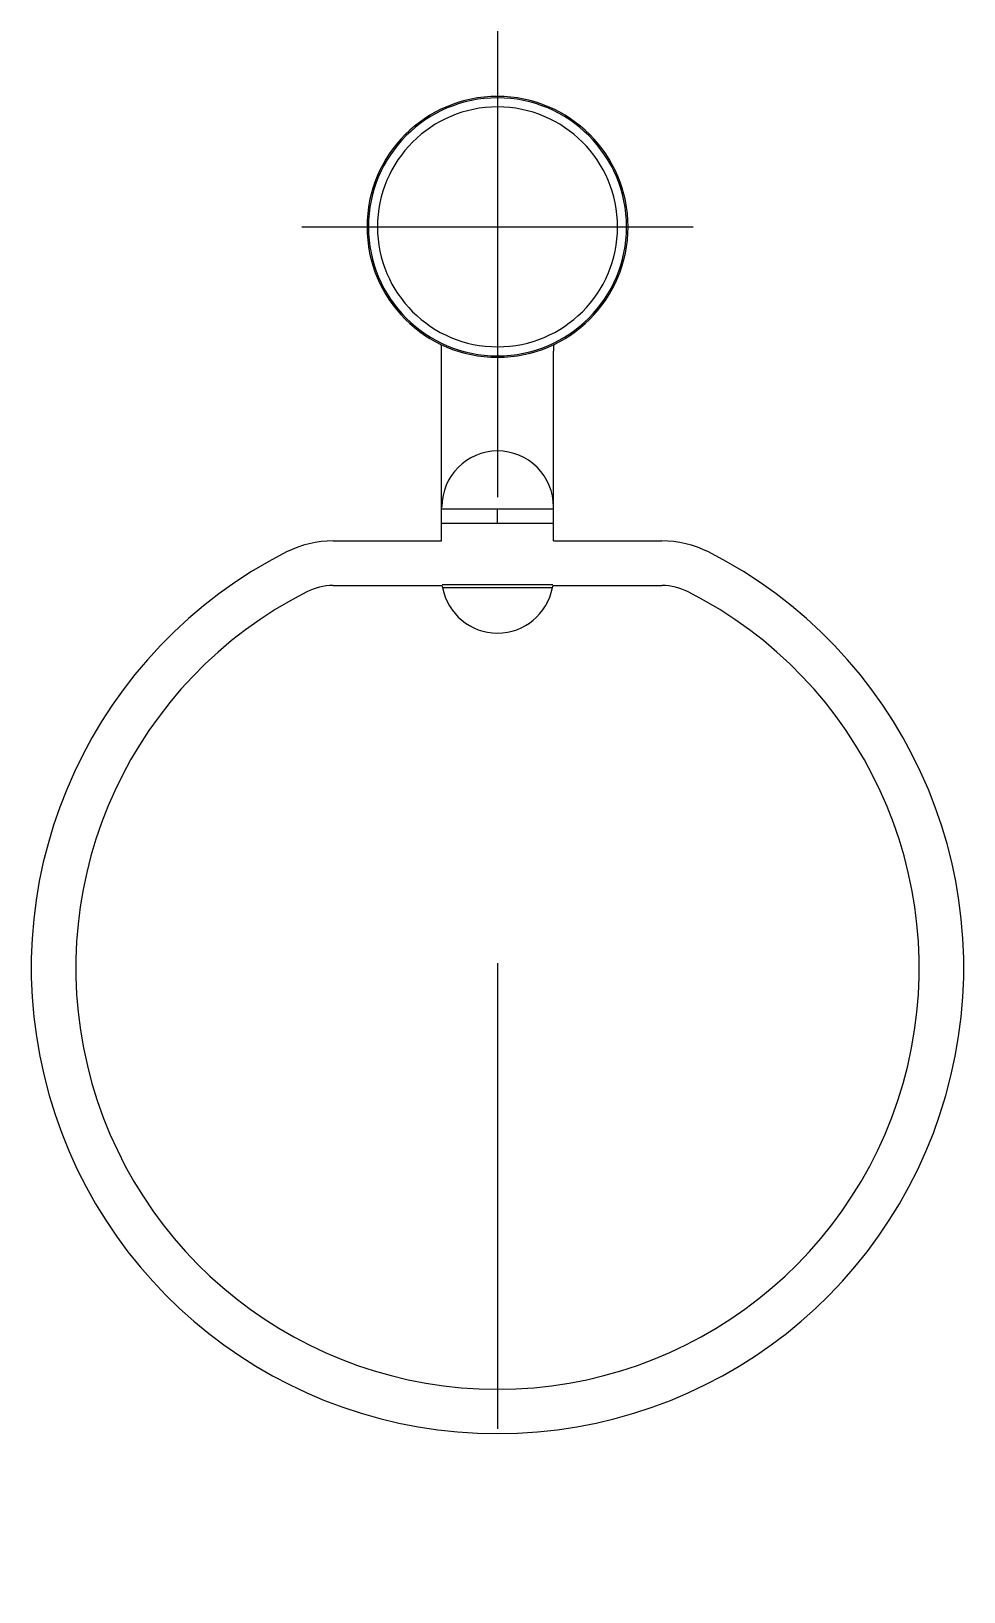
# Model space of a CAD drawing. Extents: x -0.811 to -0.611, y 236.388 to 236.723.
import ezdxf

# ---------------------------------------------------------------- set-up
doc = ezdxf.new("R2010")
doc.units = 0
doc.header["$LTSCALE"] = 0.2
doc.header["$MEASUREMENT"] = 0
doc.linetypes.add('AXES', pattern=[0.54, 0.3, -0.08, 0.08, -0.08])
doc.linetypes.add('CONTINU', pattern=[0])
doc.layers.get('0').update_dxf_attribs({"linetype": 'CONTINUOUS'})
doc.layers.add('DECA_EIXOS', color=5, linetype='AXES')

msp = doc.modelspace()

# ---------------------------------------------------------------- linework, layer by layer
at = {"linetype": 'CONTINU'}
for points in [[(-0.71146, 236.70884, 1), (-0.71146, 236.65285)], [(-0.71146, 236.70854, 1), (-0.71146, 236.65315)], [(-0.71146, 236.65285, 1), (-0.71146, 236.70884)], [(-0.71146, 236.65315, 1), (-0.71146, 236.70854)], [(-0.71146, 236.70659, 1), (-0.71146, 236.6551)], [(-0.71146, 236.6551, 1), (-0.71146, 236.70659)], [(-0.72346, 236.65419, 0.029234), (-0.72354, 236.65559)], [(-0.69938, 236.65559, 0.029234), (-0.69946, 236.65419)], [(-0.71146, 236.63275, 0.41336), (-0.72339, 236.62076)], [(-0.69946, 236.62076, 0.414221), (-0.71146, 236.63275)], [(-0.74674, 236.61345, 0.117881), (-0.7567, 236.61107)], [(-0.66622, 236.61107, 0.117881), (-0.67619, 236.61345)], [(-0.7567, 236.61107, 4.182625), (-0.66622, 236.61107)], [(-0.74674, 236.60386, 0.117882), (-0.75236, 236.60251)], [(-0.72325, 236.60341, 0.827178), (-0.69968, 236.60341)], [(-0.67056, 236.60251, 0.117881), (-0.67619, 236.60386)], [(-0.75236, 236.60251, 4.184651), (-0.67056, 236.60251)]]:
    msp.add_lwpolyline(points, format="xyb", dxfattribs=at)
for points in [[(-0.72346, 236.61345), (-0.72346, 236.65419)], [(-0.69946, 236.61345), (-0.69946, 236.65419)], [(-0.72346, 236.62035), (-0.72339, 236.62076)], [(-0.72346, 236.62035), (-0.69946, 236.62036)], [(-0.71146, 236.61725), (-0.71146, 236.62035)], [(-0.72346, 236.61725), (-0.69946, 236.61725)], [(-0.74674, 236.61345), (-0.72346, 236.61345)], [(-0.69946, 236.61345), (-0.67619, 236.61345)], [(-0.74674, 236.60386), (-0.72339, 236.60386)], [(-0.72339, 236.60386), (-0.72325, 236.60341)], [(-0.72336, 236.6041), (-0.69956, 236.6041)], [(-0.72325, 236.60341), (-0.69968, 236.60341)], [(-0.69968, 236.60341), (-0.69954, 236.60386)], [(-0.69954, 236.60386), (-0.67619, 236.60386)]]:
    msp.add_lwpolyline(points, dxfattribs=at)
at = {"layer": 'DECA_EIXOS'}
for points in [[(-0.71146, 236.72284), (-0.71146, 236.38789)], [(-0.75346, 236.68085), (-0.66947, 236.68085)]]:
    msp.add_lwpolyline(points, dxfattribs=at)

doc.saveas('drawing.dxf')
